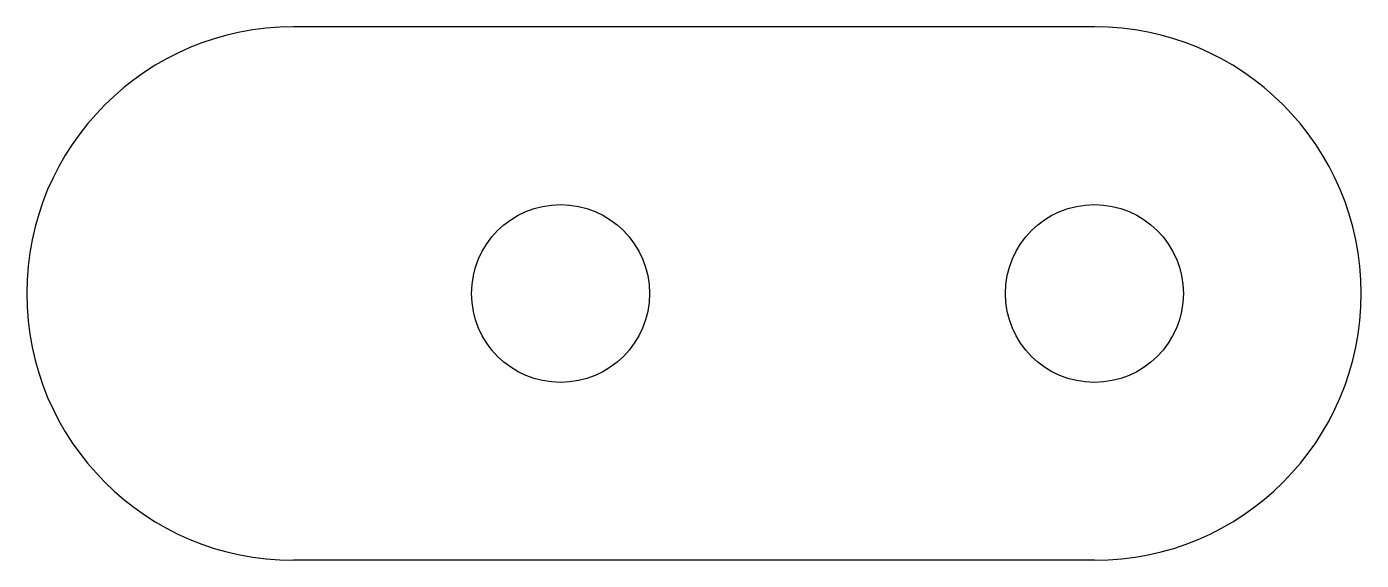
# Model space of a CAD drawing. Header units: millimetres. Extents: x -1505.9 to -1483.4, y 369.5 to 378.5.
import ezdxf

# ---------------------------------------------------------------- set-up
doc = ezdxf.new("R2010")
doc.units = ezdxf.units.MM
doc.layers.add('Default', color=7, linetype='Continuous')

msp = doc.modelspace()

# ---------------------------------------------------------------- linework, layer by layer
at = {"layer": 'Default', "color": 7, "linetype": 'Continuous'}
for p, q in [((-1487.888, 378.538), (-1501.388, 378.538)), ((-1487.888, 369.538), (-1501.388, 369.538))]:
    msp.add_line(p, q, dxfattribs=at)
for centre in [(-1496.888, 374.038), (-1487.888, 374.038)]:
    msp.add_circle(centre, 1.5, dxfattribs=at)
for centre, start, end in [((-1501.388, 374.038), 90, 270), ((-1487.888, 374.038), 270, 90)]:
    msp.add_arc(centre, 4.5, start, end, dxfattribs=at)

doc.saveas('drawing.dxf')
